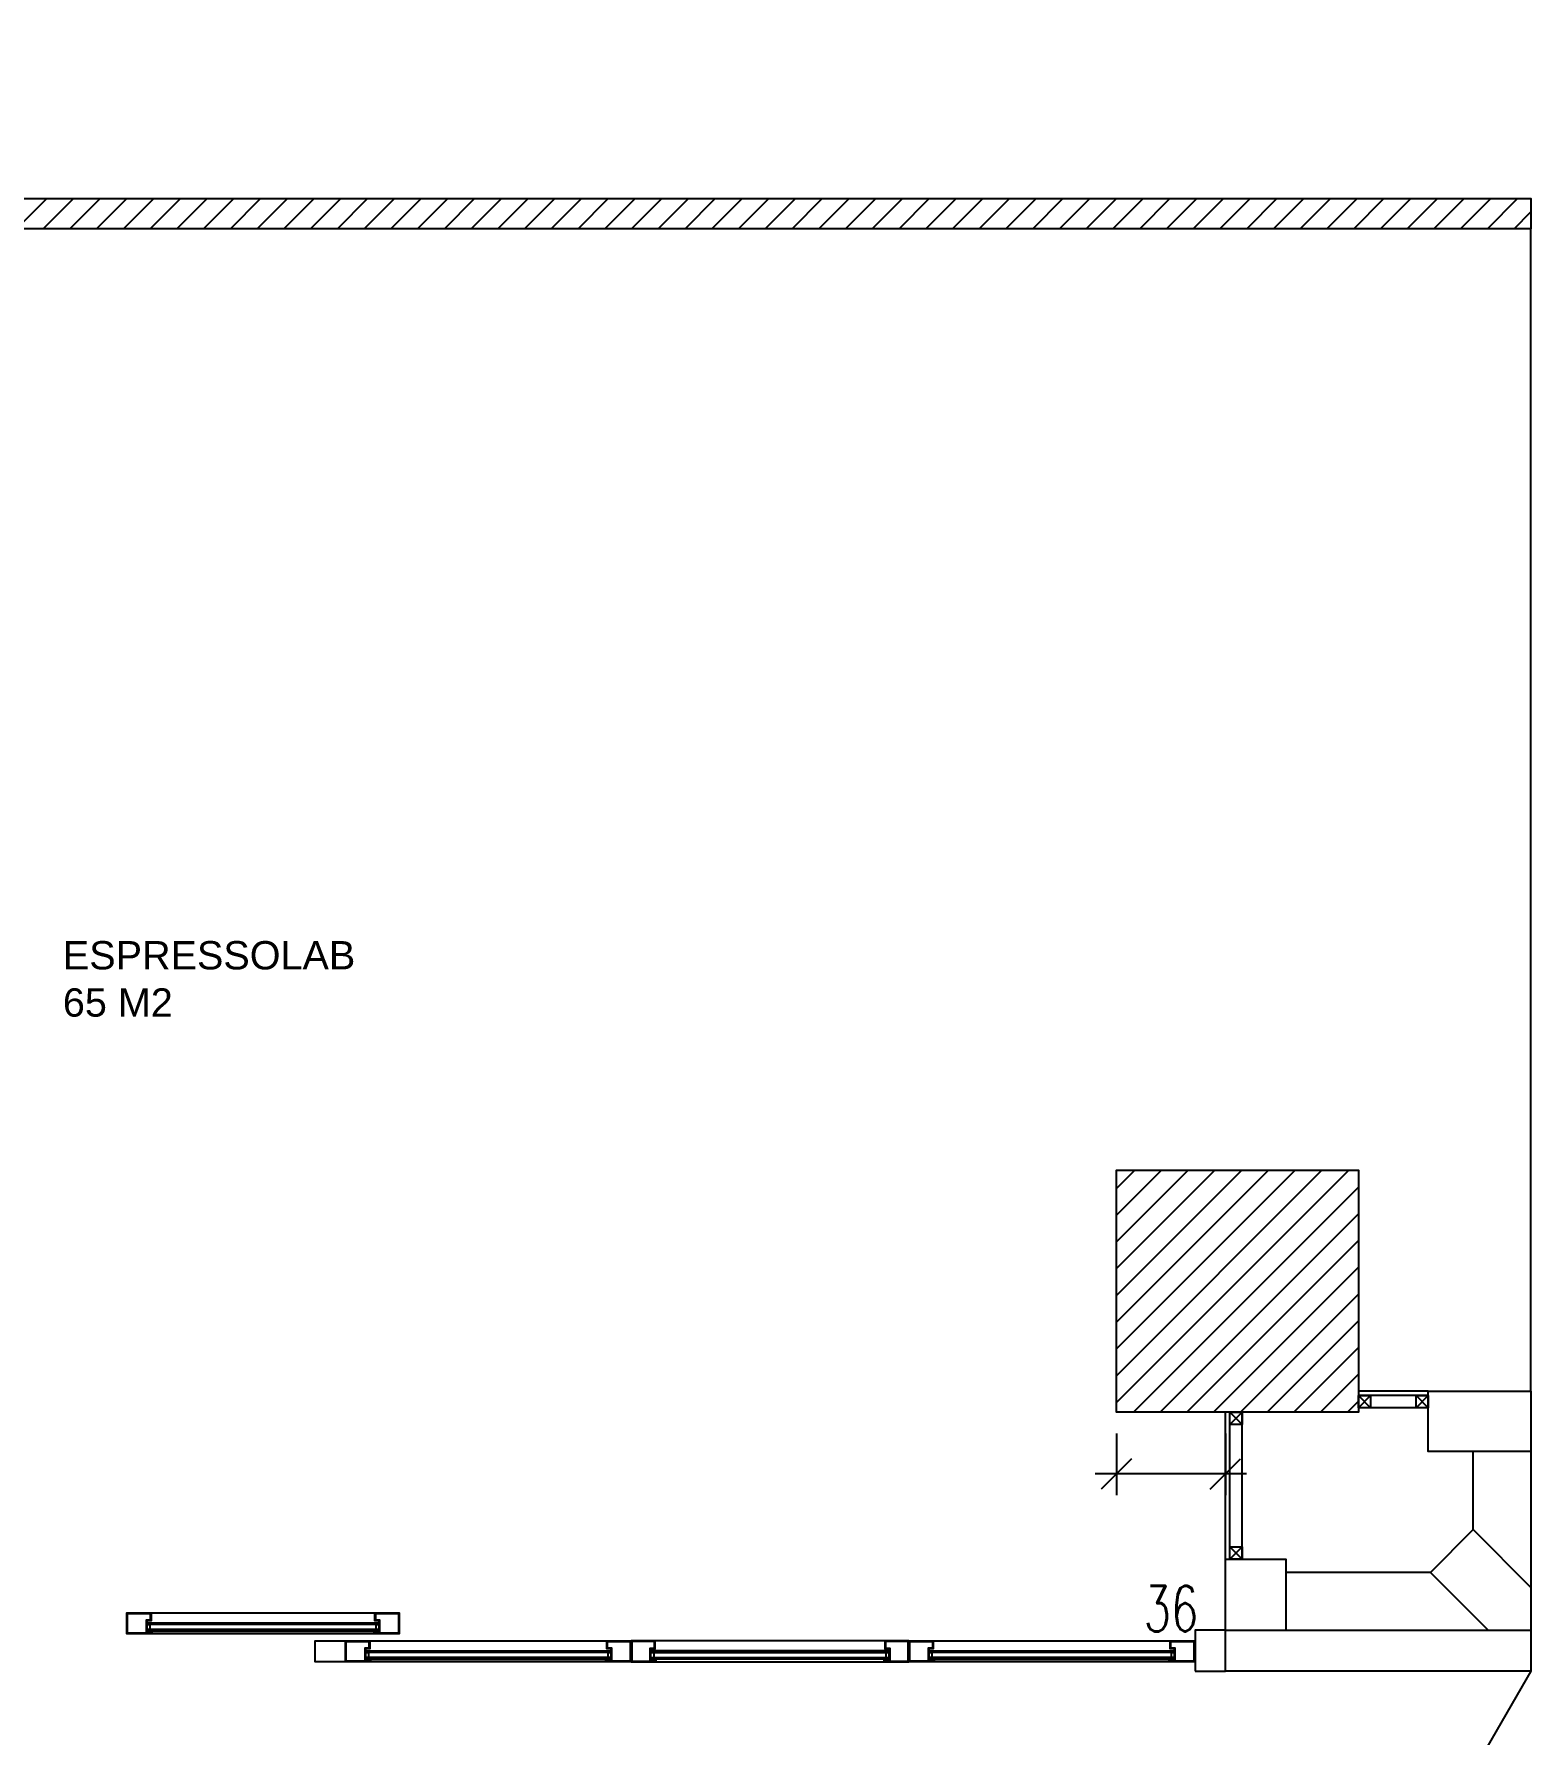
# Model space of a CAD drawing. Header units: centimetres. Extents: x 137745 to 146279, y 33619 to 36807.
# Drawn here: x 139156 to 139651, y 35087 to 35648 of the extents above; entities that cross this region are included whole.
import ezdxf

# ---------------------------------------------------------------- set-up
doc = ezdxf.new("R2010")
doc.units = ezdxf.units.CM
doc.header["$LTSCALE"] = 10
doc.header["$MEASUREMENT"] = 0
doc.header["$PDMODE"] = 3
doc.header["$PDSIZE"] = 20
for name, color, linetype in [('141125_RT1$0$xref_4_vitrin_kaplama$0$2DCAM', 4, 'Continuous'), ('141125_RT1$0$xref_4_vitrin_kaplama$0$2DKONST2', 253, 'Continuous'), ('2DCAM', 6, 'Continuous'), ('cephe profil', 9, 'Continuous'), ('LP-DIMENSION_INT_100', 51, 'Continuous'), ('SD-YAZI', 233, 'Continuous'), ('zemin', 102, 'Continuous')]:
    doc.layers.add(name, color=color, linetype=linetype)
doc.styles.add('GP_A_104_0.00_REV09$0$TRdimension', font='simplex.shx', dxfattribs={"width": 0.7})
doc.styles.get("Standard").update_dxf_attribs({"font": 'arial.ttf'})
doc.dimstyles.new('GP_A_104_0.00_REV09$0$tr-100', dxfattribs={"dimscale": 100, "dimtxt": 0.15, "dimasz": 0.1, "dimexe": 0.07, "dimexo": 0.07, "dimgap": 0.1, "dimtad": 1, "dimdec": 0, "dimrnd": 0.5, "dimzin": 0, "dimdsep": 46, "dimtxsty": 'GP_A_104_0.00_REV09$0$TRdimension', "dimblk": 'GP_A_104_0.00_REV09$0$_Oblique', "dimcen": 0.2, "dimdle": 0.07, "dimadec": 0, "dimazin": 0, "dimtfac": 1, "dimtdec": 0, "dimtmove": 2, "dimatfit": 3, "dimldrblk": 'GP_A_104_0.00_REV09$0$_Oblique', "dimfxl": 1, "dimtolj": 1, "dimtzin": 0, "dimarcsym": 0})
pattern_1 = [(45, (169.225, 0), (-4.41941738, 4.41941738), [])]

# ---------------------------------------------------------------- blocks, each defined once
blk = doc.blocks.new('LL')
at = {"layer": 'LP-DIMENSION_INT_100'}
h = blk.add_hatch(dxfattribs=at)
h.set_pattern_fill('ANSI31', color=253, scale=50)
h.set_pattern_definition(pattern_1)
h.paths.add_polyline_path([(138923.82, 35193.14), (138838.82, 35193.14), (138838.82, 36086.14), (139307.82, 36086.14), (139307.82, 35594.14), (139819.82, 35594.14), (139819.82, 35584.14), (139297.82, 35584.14), (139297.82, 36066.14), (138923.82, 36066.14), (138923.82, 36031.14), (138858.82, 36031.14), (138858.82, 35273.14), (138923.82, 35273.14)])
h = blk.add_hatch(dxfattribs=at)
h.set_pattern_fill('ANSI31', color=253, scale=50)
h.set_pattern_definition(pattern_1)
h.paths.add_polyline_path([(139682.82, 35273.14), (139762.82, 35273.14), (139762.82, 35193.14), (139682.82, 35193.14)])
blk.add_lwpolyline([(139762.82, 35273.14), (139762.82, 35193.14), (139682.82, 35193.14), (139682.82, 35273.14), (139762.82, 35273.14)])
at = {"layer": '141125_RT1$0$xref_4_vitrin_kaplama$0$2DCAM'}
for p, q in [((139363.76, 35126.88), (139437.76, 35126.88)), ((139437.46, 35119.88), (139364.06, 35119.88)), ((139436.04, 35117.64), (139514.39, 35117.64)), ((139606.24, 35117.64), (139530.39, 35117.64)), ((139622.24, 35117.64), (139700.59, 35117.64)), ((139514.09, 35110.64), (139436.34, 35110.64)), ((139530.69, 35110.64), (139605.94, 35110.64)), ((139700.29, 35110.64), (139622.54, 35110.64))]:
    blk.add_line(p, q, dxfattribs=at)
for points in [[(139362.36, 35123.57), (139439.16, 35123.57)], [(139362.36, 35122.98), (139363.36, 35122.98), (139363.36, 35121.38), (139362.36, 35121.38)], [(139439.16, 35122.97), (139362.36, 35122.97)], [(139362.36, 35120.77), (139439.16, 35120.77), (139439.16, 35121.37), (139362.36, 35121.37)], [(139439.16, 35121.37), (139438.16, 35121.37), (139438.16, 35122.97), (139439.16, 35122.97)], [(139434.64, 35114.34), (139515.79, 35114.34)], [(139434.64, 35113.74), (139435.64, 35113.74), (139435.64, 35112.14), (139434.64, 35112.14)], [(139434.64, 35111.54), (139515.79, 35111.54), (139515.79, 35112.14), (139435.64, 35112.14)], [(139515.79, 35113.74), (139435.64, 35113.74)], [(139515.79, 35112.14), (139514.79, 35112.14), (139514.79, 35113.74), (139515.79, 35113.74)], [(139607.64, 35114.34), (139528.99, 35114.34)], [(139528.99, 35112.14), (139529.99, 35112.14), (139529.99, 35113.74), (139528.99, 35113.74)], [(139528.99, 35113.74), (139607.64, 35113.74)], [(139607.64, 35111.54), (139528.99, 35111.54), (139528.99, 35112.14), (139607.64, 35112.14)], [(139607.64, 35113.74), (139606.64, 35113.74), (139606.64, 35112.14), (139607.64, 35112.14)], [(139620.84, 35114.34), (139701.99, 35114.34)], [(139620.84, 35113.74), (139621.84, 35113.74), (139621.84, 35112.14), (139620.84, 35112.14)], [(139701.99, 35113.74), (139620.84, 35113.74)], [(139620.84, 35111.54), (139701.99, 35111.54), (139701.99, 35112.14), (139620.84, 35112.14)], [(139701.99, 35112.14), (139700.99, 35112.14), (139700.99, 35113.74), (139701.99, 35113.74)]]:
    blk.add_lwpolyline(points, dxfattribs=at)
at = {"layer": '141125_RT1$0$xref_4_vitrin_kaplama$0$2DKONST2'}
for points in [[(139356.76, 35119.88), (139355.76, 35119.88), (139355.76, 35126.38), (139355.76, 35126.38), (139355.76, 35126.88), (139363.76, 35126.88), (139363.76, 35124.18), (139362.36, 35124.18), (139362.36, 35120.38), (139364.06, 35120.38), (139364.06, 35119.88), (139356.76, 35119.88)], [(139357.01, 35120.13), (139356.01, 35120.13), (139356.01, 35126.63), (139363.51, 35126.63), (139363.51, 35124.43), (139362.11, 35124.43), (139362.11, 35120.13), (139357.01, 35120.13)], [(139439.16, 35120.38), (139439.16, 35124.18), (139437.76, 35124.18), (139437.76, 35126.88), (139444.76, 35126.88), (139444.76, 35126.88), (139445.76, 35126.88), (139445.76, 35120.38), (139445.76, 35120.38), (139445.76, 35119.88), (139437.46, 35119.88), (139437.46, 35120.38)], [(139439.41, 35120.13), (139439.41, 35124.43), (139438.01, 35124.43), (139438.01, 35126.63), (139444.51, 35126.63), (139444.51, 35126.63), (139445.51, 35126.63), (139445.51, 35120.13)], [(139429.04, 35110.64), (139428.04, 35110.64), (139428.04, 35117.14), (139428.04, 35117.14), (139428.04, 35117.64), (139436.04, 35117.64), (139436.04, 35114.94), (139434.64, 35114.94), (139434.64, 35111.14), (139436.34, 35111.14), (139436.34, 35110.64), (139429.04, 35110.64)], [(139429.29, 35110.89), (139428.29, 35110.89), (139428.29, 35117.39), (139435.79, 35117.39), (139435.79, 35115.19), (139434.39, 35115.19), (139434.39, 35110.89), (139429.29, 35110.89)], [(139515.79, 35111.14), (139515.79, 35114.94), (139514.39, 35114.94), (139514.39, 35117.64), (139521.39, 35117.64), (139521.39, 35117.64), (139522.39, 35117.64), (139522.39, 35111.14), (139522.39, 35111.14), (139522.39, 35110.64), (139514.09, 35110.64), (139514.09, 35111.14)], [(139516.04, 35110.89), (139516.04, 35115.19), (139514.64, 35115.19), (139514.64, 35117.39), (139521.14, 35117.39), (139521.14, 35117.39), (139522.14, 35117.39), (139522.14, 35110.89)], [(139528.99, 35111.14), (139528.99, 35114.94), (139530.39, 35114.94), (139530.39, 35117.64), (139523.39, 35117.64), (139523.39, 35117.64), (139522.39, 35117.64), (139522.39, 35111.14), (139522.39, 35111.14), (139522.39, 35110.64), (139530.69, 35110.64), (139530.69, 35111.14)], [(139528.74, 35110.89), (139528.74, 35115.19), (139530.14, 35115.19), (139530.14, 35117.39), (139523.64, 35117.39), (139523.64, 35117.39), (139522.64, 35117.39), (139522.64, 35110.89)], [(139613.24, 35110.64), (139614.24, 35110.64), (139614.24, 35117.14), (139614.24, 35117.14), (139614.24, 35117.64), (139606.24, 35117.64), (139606.24, 35114.94), (139607.64, 35114.94), (139607.64, 35111.14), (139605.94, 35111.14), (139605.94, 35110.64), (139613.24, 35110.64)], [(139612.99, 35110.89), (139613.99, 35110.89), (139613.99, 35117.39), (139606.49, 35117.39), (139606.49, 35115.19), (139607.89, 35115.19), (139607.89, 35110.89), (139612.99, 35110.89)], [(139615.24, 35110.64), (139614.24, 35110.64), (139614.24, 35117.14), (139614.24, 35117.14), (139614.24, 35117.64), (139622.24, 35117.64), (139622.24, 35114.94), (139620.84, 35114.94), (139620.84, 35111.14), (139622.54, 35111.14), (139622.54, 35110.64), (139615.24, 35110.64)], [(139615.49, 35110.89), (139614.49, 35110.89), (139614.49, 35117.39), (139621.99, 35117.39), (139621.99, 35115.19), (139620.59, 35115.19), (139620.59, 35110.89), (139615.49, 35110.89)], [(139701.99, 35111.14), (139701.99, 35114.94), (139700.59, 35114.94), (139700.59, 35117.64), (139707.59, 35117.64), (139707.59, 35117.64), (139708.59, 35117.64), (139708.59, 35111.14), (139708.59, 35111.14), (139708.59, 35110.64), (139700.29, 35110.64), (139700.29, 35111.14)], [(139702.24, 35110.89), (139702.24, 35115.19), (139700.84, 35115.19), (139700.84, 35117.39), (139707.34, 35117.39), (139707.34, 35117.39), (139708.34, 35117.39), (139708.34, 35110.89)]]:
    blk.add_lwpolyline(points, close=True, dxfattribs=at)
at = {"layer": '2DCAM'}
blk.add_lwpolyline([(139819.82, 35121.14), (139819.82, 35107.64), (139718.82, 35107.64), (139718.82, 35121.14), (139819.82, 35121.14)], dxfattribs=at)
at = {"layer": 'cephe profil'}
for p, q in [((139819.82, 35200.14), (139819.82, 35584.14)), ((139800.73, 35154.37), (139800.73, 35180.14)), ((139786.59, 35140.23), (139738.82, 35140.23))]:
    blk.add_line(p, q, dxfattribs=at)
for points in [[(139819.82, 35180.14), (139785.82, 35180.14), (139785.82, 35200.14), (139819.82, 35200.14)], [(139819.82, 35200.14), (139819.82, 35121.14)], [(139805.68, 35121.14), (139786.59, 35140.23), (139800.73, 35154.37), (139819.82, 35135.28)], [(139718.82, 35121.14), (139718.82, 35144.64), (139738.82, 35144.64), (139738.82, 35121.14)]]:
    blk.add_lwpolyline(points, dxfattribs=at)
at = {"layer": 'LP-DIMENSION_INT_100', "color": 2}
for points in [[(138923.82, 35193.14), (138838.82, 35193.14), (138838.82, 36086.14), (139307.82, 36086.14), (139307.82, 35594.14), (139819.82, 35594.14), (139819.82, 35584.14), (139297.82, 35584.14), (139297.82, 36066.14), (138923.82, 36066.14), (138923.82, 36031.14), (138858.82, 36031.14), (138858.82, 35273.14), (138923.82, 35273.14)], [(139682.82, 35273.14), (139762.82, 35273.14), (139762.82, 35193.14), (139682.82, 35193.14)], [(139708.82, 35107.64), (139718.82, 35107.64), (139718.82, 35121.14), (139708.82, 35121.14)], [(139428.04, 35110.64), (139418.04, 35110.64), (139418.04, 35117.64), (139428.04, 35117.64)]]:
    blk.add_lwpolyline(points, close=True, dxfattribs=at)
at = {"layer": 'LP-DIMENSION_INT_100', "color": 43}
for points in [[(139785.82, 35200.14), (139762.82, 35200.14)], [(139718.82, 35144.64), (139718.82, 35193.14)]]:
    blk.add_lwpolyline(points, dxfattribs=at)
at = {"layer": 'LP-DIMENSION_INT_100', "color": 253}
for points in [[(139785.82, 35198.64), (139762.82, 35198.64)], [(139762.82, 35198.64), (139766.82, 35194.64)], [(139766.82, 35198.64), (139762.82, 35194.64)], [(139781.82, 35198.64), (139785.82, 35194.64)], [(139785.82, 35198.64), (139781.82, 35194.64)], [(139720.32, 35144.64), (139720.32, 35193.14)], [(139720.32, 35193.14), (139724.32, 35189.14)], [(139724.32, 35193.14), (139720.32, 35189.14)], [(139724.32, 35144.64), (139724.32, 35193.14)], [(139785.82, 35194.64), (139762.82, 35194.64)], [(139720.32, 35148.64), (139724.32, 35144.64)], [(139724.32, 35148.64), (139720.32, 35144.64)]]:
    blk.add_lwpolyline(points, dxfattribs=at)
for points in [[(139762.82, 35198.64), (139766.82, 35198.64), (139766.82, 35194.64), (139762.82, 35194.64)], [(139781.82, 35198.64), (139785.82, 35198.64), (139785.82, 35194.64), (139781.82, 35194.64)], [(139720.32, 35193.14), (139724.32, 35193.14), (139724.32, 35189.14), (139720.32, 35189.14)], [(139720.32, 35148.64), (139724.32, 35148.64), (139724.32, 35144.64), (139720.32, 35144.64)]]:
    blk.add_lwpolyline(points, close=True, dxfattribs=at)
at = {"layer": 'zemin'}
blk.add_lwpolyline([(139819.82, 35107.64), (139379.94, 34345.47), (138892.61, 34345.47)], dxfattribs=at)
at = {"layer": 'SD-YAZI', "color": 2, "insert": (139334.62, 35323.71), "char_height": 9.36, "attachment_point": 7}
blk.add_mtext_dynamic_manual_height_columns('\\pt37.44;ESPRESSOLAB\\P65 M2', width=1669.2448, gutter_width=60, heights=[0], dxfattribs=at)
blk = doc.blocks.new('GP_A_104_0.00_REV09$0$_Oblique')
at = {"color": 0, "linetype": 'ByBlock', "lineweight": -2}
blk.add_line((-0.5, -0.5), (0.5, 0.5), dxfattribs=at)
blk = doc.blocks.new('*D129')
at = {"layer": 'Defpoints', "color": 0, "transparency": 16777216}
for p in [(139513.6, 35193.14), (139549.6, 35193.14), (139513.6, 35172.74)]:
    blk.add_point(p, dxfattribs=at)
at = {"layer": 'LP-DIMENSION_INT_100', "color": 0, "lineweight": -2, "transparency": 16777216}
for p, q in [((139513.6, 35186.14), (139513.6, 35165.74)), ((139549.6, 35186.14), (139549.6, 35165.74)), ((139556.6, 35172.74), (139506.6, 35172.74))]:
    blk.add_line(p, q, dxfattribs=at)
at = {"layer": 'LP-DIMENSION_INT_100', "color": 0, "lineweight": -2, "transparency": 16777216, "xscale": 10, "yscale": 10, "zscale": 10, "rotation": 180}
blk.add_blockref('GP_A_104_0.00_REV09$0$_Oblique', (139513.6, 35172.74), dxfattribs=at)
at = {"layer": 'LP-DIMENSION_INT_100', "color": 0, "lineweight": -2, "transparency": 16777216, "xscale": 10, "yscale": 10, "zscale": 10}
blk.add_blockref('GP_A_104_0.00_REV09$0$_Oblique', (139549.6, 35172.74), dxfattribs=at)
at = {"layer": 'LP-DIMENSION_INT_100', "color": 0, "transparency": 16777216, "insert": (139531.6, 35128.24), "char_height": 15, "attachment_point": 5, "style": 'GP_A_104_0.00_REV09$0$TRdimension'}
blk.add_mtext('\\A1;36', dxfattribs=at)

msp = doc.modelspace()

# ---------------------------------------------------------------- block references
at = {"layer": 'LP-DIMENSION_INT_100', "color": 2}
msp.add_blockref('LL', (-169.22, 0), dxfattribs=at)

# ---------------------------------------------------------------- dimensions: what is measured, and where the dimension line sits
dim = msp.add_linear_dim(base=(139513.6, 35172.74), p1=(139549.6, 35193.14), p2=(139513.6, 35193.14), dimstyle='GP_A_104_0.00_REV09$0$tr-100', override={"dimfxl": 100, "dimfxlon": 1}, dxfattribs=at)
dim.commit()
dim.dimension.update_dxf_attribs({"geometry": '*D129', "text_midpoint": (139531.6, 35128.24)})

doc.saveas('drawing.dxf')
